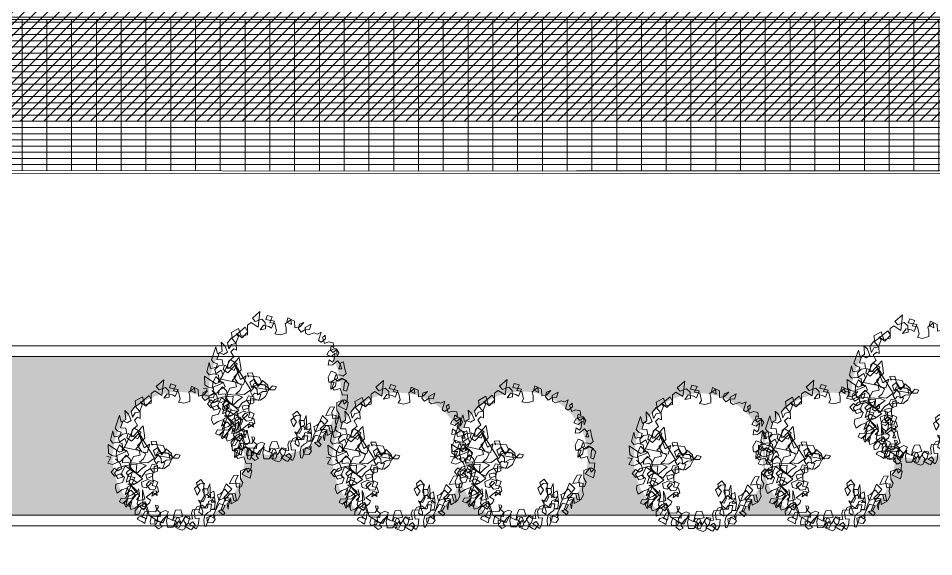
# Model space of a CAD drawing. Header units: millimetres. Extents: x 8265 to 78888, y 1905 to 34251.
# Drawn here: x 41515 to 43275, y 28647 to 29681 of the extents above; entities that cross this region are included whole.
import ezdxf

# ---------------------------------------------------------------- set-up
doc = ezdxf.new("R2010")
doc.units = ezdxf.units.MM
doc.linetypes.add('HIDDEN', pattern=[9.524999999999999, 6.35, -3.175])
for name, color, linetype, lineweight in [('440_SIMBOLI_001-AM_0', 31, 'Continuous', 0), ('443_GRIGLIE_AERAZIONE_001-AM_0', 6, 'Continuous', 0), ('454_PROIEZIONI_001-AM_0', 61, 'HIDDEN', 0), ('475_VERDE_001-AM_0', 96, 'Continuous', 0), ('478_PIANTUMAZIONI_001-AM_0', 92, 'Continuous', 0), ('490_CAMPITURE_001-AM_0', 9, 'Continuous', 0)]:
    doc.layers.add(name, color=color, linetype=linetype, lineweight=lineweight)
doc.styles.get("Standard").update_dxf_attribs({"font": 'isocp.shx'})

# ---------------------------------------------------------------- blocks, each defined once
blk = doc.blocks.new('LCSHDP12')
at = {"color": 0}
blk.add_lwpolyline([(0.2050722057878352, -0.4468747459223332), (0.1975145578521072, -0.4191817944680752), (0.2428604659014427, -0.421699333624922), (0.237822028494966, -0.3889713008956929), (0.2050722057878352, -0.3587608073233106), (0.1949953391488689, -0.3864537587775684), (0.2101106431943119, -0.3461731026552438), (0.2353028138787212, -0.3209976903578326), (0.2604949845631305, -0.3386204792621482), (0.2554565512436474, -0.3663134307164061), (0.2882063739507781, -0.3763835932663484), (0.3033216779962211, -0.3436555605371194), (0.2730910699053352, -0.313445066964737), (0.283167940631295, -0.2807170342355079), (0.320956196657909, -0.2781994921173835), (0.3486675860455566, -0.313445066964737), (0.3738597567299659, -0.3058924435716414), (0.3990519274143752, -0.2807170342355079), (0.3663021047072444, -0.2605767032130679), (0.3385907153195968, -0.23288375175881), (0.3562252380682781, -0.2177785049726188), (0.4040903607338584, -0.2001557190295809), (0.446917054166949, -0.2177785049726188), (0.446917054166949, -0.24295391727003), (0.4192056647793014, -0.24295391727003), (0.4040903607338584, -0.2026732581864276), (0.3889750607754089, -0.1749803067321697), (0.3587444526845229, -0.1649101441822274), (0.34362914863908, -0.2051908003045521), (0.3864558420721706, -0.2278486704838388), (0.3310330632968753, -0.23288375175881), (0.3008024592929828, -0.2026732581864276), (0.2781295032248183, -0.1875680143615142), (0.2730910699053352, -0.2303662126019633), (0.3083601113157043, -0.2555416219380968), (0.252937332540409, -0.2630942453311924), (0.2227067285365165, -0.24295391727003), (0.2101106431943119, -0.3084099856897659), (0.2630142032663688, -0.3084099856897659), (0.2882063739507781, -0.2933047389035747), (0.3083601113157043, -0.3184801482397082), (0.2856871552475398, -0.3537257260483394), (0.2403412471982043, -0.3436555605371194), (0.2075914244910735, -0.3058924435716414), (0.1874376871261474, -0.2731644108424124), (0.1546878644190166, -0.2958222810216991), (0.1420917790768119, -0.3310678558690526), (0.1975145578521072, -0.3486906418120905), (0.2075914244910735, -0.3637958885982817), (0.1698031684644596, -0.3889713008956929), (0.1496494310995334, -0.3688309728345306), (0.1194188230086475, -0.3411380184189949), (0.09674587102747648, -0.4015590055637596), (0.1446109936930568, -0.4015590055637596), (0.1773608204871811, -0.3889713008956929), (0.1849184684229091, -0.4191817944680752), (0.1798800351034259, -0.4443572038042087), (0.1269764750313689, -0.4720501552584666), (0.1420917790768119, -0.3814186775025973), (0.1244572604151241, -0.3637958885982817), (0.08163056698203348, -0.3889713008956929), (0.08666900030151665, -0.421699333624922), (0.1068227376664428, -0.4468747459223332), (0.09422665232423814, -0.4695326161016199), (0.03124622561321486, -0.4821203207696866), (0.06399604832034567, -0.4569449084722754), (0.04132309225218118, -0.4242168757430464), (0.01613092156777187, -0.4267344178611708), (0.01865013618401671, -0.4544273693154288), (0.00857326954505038, -0.474567697376591), (-0.08463776525685889, -0.4846378628878111), (-0.04684950923024491, -0.4544273693154288), (-0.07456089453089906, -0.4342870382929886), (-0.1098299359412682, -0.4544273693154288), (-0.127464454602956, -0.464497531865371), (-0.1148683692607514, -0.431769499136142), (-0.08463776525685889, -0.3990414634456352), (-0.05944559457244956, -0.4166642523499508), (-0.05944559457244956, -0.4468747459223332), (-0.009061249116637441, -0.4418396616860842), (-0.0216573344588421, -0.4091116289568552), (0.00857326954505038, -0.3889713008956929), (0.02368857359049337, -0.4141467102318264), (0.05643839629762417, -0.4267344178611708), (0.08163056698203348, -0.4091116289568552), (0.04384231095541952, -0.3864537587775684), (0.0665152629365905, -0.3637958885982817), (0.1017843043469596, -0.3663134307164061), (0.1244572604151241, -0.3713485119913773), (0.111861170985926, -0.3411380184189949), (0.1345341270540905, -0.3159626090828614), (0.1723223830807044, -0.3436555605371194), (0.2000337724683521, -0.3335853950258993), (0.1773608204871811, -0.2958222810216991), (0.2075914244910735, -0.2656117874493168), (0.2504181179241642, -0.2832345733923546), (0.2655334178826137, -0.2555416219380968), (0.2554565512436474, -0.2152609658157721), (0.4015711461176136, -0.2152609658157721), (0.3688213234104827, -0.1850504722433897), (0.3310330632968753, -0.162392602064103), (0.3159177633384258, -0.2127434236976476), (0.3159177633384258, -0.2404363751519056), (0.2882063739507781, -0.1926030956364853), (0.2403412471982043, -0.1649101441822274), (0.2050722057878352, -0.2807170342355079), (0.1924761204456306, -0.2832345733923546), (0.1698031684644596, -0.2404363751519056), (0.2126298578105567, -0.2253311283657144), (0.2252259431527614, -0.2152609658157721), (0.1849184684229091, -0.2001557190295809), (0.1496494310995334, -0.1800153909684186), (0.1496494310995334, -0.2152609658157721), (0.1773608204871811, -0.2832345733923546), (0.1294956937346073, -0.2832345733923546), (0.1017843043469596, -0.2454714593881545), (0.07659213366255033, -0.2656117874493168), (0.0992650856437213, -0.3637958885982817), (-0.04684950923024491, -0.361278349441435), (-0.03929185720752341, -0.3058924435716414), (0.00857326954505038, -0.3058924435716414), (0.003534836225567215, -0.3814186775025973), (0.0337654402294597, -0.3763835932663484), (0.04132309225218118, -0.3386204792621482), (-0.02921498648156359, -0.313445066964737), (-0.006542034500392607, -0.2807170342355079), (0.04636152557166435, -0.2781994921173835), (0.07659213366255033, -0.2907871967854502), (0.07659213366255033, -0.24295391727003), (0.07911134827879515, -0.2152609658157721), (0.1168996083924026, -0.2152609658157721), (0.1471302123962951, -0.2303662126019633), (0.1294956937346073, -0.1774978488502942), (0.08163056698203348, -0.1498048973960363), (-0.03173420518480192, -0.323515232475957), (0.04636152557166435, -0.24295391727003), (0.00857326954505038, -0.2177785049726188), (0.06903448163982882, -0.2102258815795232), (0.07911134827879515, -0.2454714593881545), (0.05139996297814101, -0.2882696576286035), (-0.0140996865231141, -0.2656117874493168), (-0.08463776525685889, -0.3109275278078903), (0.00857326954505038, -0.3411380184189949), (0.01613092156777187, -0.3537257260483394), (-0.02921498648156359, -0.3663134307164061), (-0.07204167991465422, -0.3461731026552438), (-0.09471463189582521, -0.3789011353844728), (-0.1224260212834729, -0.3688309728345306), (-0.1224260212834729, -0.3486906418120905), (-0.1627334960133252, -0.3688309728345306), (-0.142579758648399, -0.3965239242887885), (-0.1073107213250234, -0.3990414634456352), (-0.1400605440321542, -0.4242168757430464), (-0.1828872333782513, -0.4141467102318264), (-0.1627334960133252, -0.3713485119913773), (-0.2105986227658989, -0.3738660541095017), (-0.2231947081081036, -0.394006382170664), (-0.2131178414691373, -0.3486906418120905), (-0.2660214015411942, -0.3310678558690526), (-0.2861751389061204, -0.3587608073233106), (-0.2131178414691373, -0.394006382170664), (-0.1854064520814896, -0.4091116289568552), (-0.2156370560853821, -0.4292519570180175), (-0.2609829641347176, -0.3965239242887885), (-0.2206754894048653, -0.3587608073233106), (-0.2458676641762681, -0.323515232475957), (-0.306328872184053, -0.351208183930215), (-0.3315210469554559, -0.3361029371440238), (-0.3239633949327343, -0.2807170342355079), (-0.4247320817573651, -0.313445066964737), (-0.3617516509593483, -0.3411380184189949), (-0.3491555656171437, -0.313445066964737), (-0.3819053883242745, -0.2807170342355079), (-0.3718285216853082, -0.2505065406631256), (-0.3340402615717007, -0.2303662126019633), (-0.3113673095905297, -0.2605767032130679), (-0.3491555656171437, -0.25302408278125), (-0.3567132176398651, -0.2177785049726188), (-0.3541939989366268, -0.1951206377546098), (-0.4045783443924389, -0.1976381769114565), (-0.3919822590502343, -0.2555416219380968), (-0.4196936443508885, -0.2580591640562212), (-0.4247320817573651, -0.2228135892088677), (-0.3844246070275128, -0.2228135892088677), (-0.3919822590502343, -0.1875680143615142), (-0.351674784320382, -0.1573575207891318), (-0.3290018282522175, -0.1598750599459785), (-0.336559480274939, -0.124629485098625), (-0.3642708696625866, -0.09190145236939598), (-0.3970206923697175, -0.1070066991555872), (-0.4196936443508885, -0.124629485098625), (-0.4600011190807408, -0.1019716149193383), (-0.4322897296930931, -0.08434882897630039), (-0.4348089483963314, -0.1195944038236539), (-0.4625203377839791, -0.124629485098625), (-0.4625203377839791, -0.07427866346508036), (-0.4222128630541268, -0.05413833540391804), (-0.4423666004190529, -0.02644538394966013), (-0.4801548564456669, -0.0138576792815934), (-0.4574819044644959, -0.03651554649960242), (-0.4247320817573651, -0.02896292310650683), (-0.4121359964151605, -0.003787513770373365), (-0.4448858191222912, 0.01635281429078896), (-0.4524434670580192, 0.04152822658820016), (-0.4902317271716267, 0.03649314235195128), (-0.4524434670580192, 0.008800190897693367), (-0.4196936443508885, 0.02642297980200899), (-0.4171744297346436, 0.04908084998129576), (-0.4448858191222912, 0.0792913435536781), (-0.4474050337385361, 0.1019492107716871), (-0.4700779898067006, 0.1195719996760028), (-0.4096167777119221, 0.1271246230690983), (-0.4070975590086838, 0.1472649511302607), (-0.4398473817158146, 0.1648877400345763), (-0.4625203377839791, 0.1523000324052318), (-0.4499242524417744, 0.1472649511302607), (-0.4423666004190529, 0.1422298698552895), (-0.4096167777119221, 0.1724403634276719), (-0.4297705150768483, 0.1925806914888342), (-0.4373281670995698, 0.2227911850612165), (-0.4096167777119221, 0.2404139710042544), (-0.4121359964151605, 0.2202736429430921), (-0.3869438216437576, 0.2253087242180632), (-0.3768669550047913, 0.24796659439735), (-0.4070975590086838, 0.2630718411835412), (-0.3919822590502343, 0.2857297113628279), (-0.3617516509593483, 0.2857297113628279), (-0.4096167777119221, 0.2605543020266945), (-0.4020591256892006, 0.2429315131223789), (-0.374347736301553, 0.2202736429430921), (-0.3466363469139053, 0.2177561008249677), (-0.3491555656171437, 0.2504841365154745), (-0.3793861696210362, 0.2630718411835412), (-0.3315210469554559, 0.2756595458516079), (-0.3164057429100128, 0.2731420066947612), (-0.321444176229496, 0.2454490552405033), (-0.2861751389061204, 0.2555192177904456), (-0.3012904388645699, 0.2806946300878568), (-0.3390786989781773, 0.3008349581490191), (-0.3290018282522175, 0.3209752862101815), (-0.3012904388645699, 0.3486682376644394), (-0.2937327868418484, 0.3310454517214015), (-0.336559480274939, 0.3260103674851526), (-0.3491555656171437, 0.3385980751144971), (-0.3164057429100128, 0.3612559452937839), (-0.2861751389061204, 0.3889488967480417), (-0.2609829641347176, 0.376361192079975), (-0.2609829641347176, 0.3612559452937839), (-0.2483868787925129, 0.328527909603277), (-0.2206754894048653, 0.3310454517214015), (-0.2156370560853821, 0.3612559452937839), (-0.2408292267697914, 0.376361192079975), (-0.2408292267697914, 0.4040541435342329), (-0.2307523601308251, 0.4342646371066153), (-0.1778488000587681, 0.4392997183815864), (-0.1778488000587681, 0.4191593903204241), (-0.2257139268113419, 0.4040541435342329), (-0.2433484454730298, 0.4090892248092041), (-0.2458676641762681, 0.3738436499618505), (-0.2131178414691373, 0.3486682376644394), (-0.1778488000587681, 0.3587384031756594), (-0.1476181919678822, 0.3385980751144971), (-0.1929641041042111, 0.3209752862101815), (-0.2105986227658989, 0.3310454517214015), (-0.2332715788340634, 0.3511857797825638), (-0.2609829641347176, 0.3234928283283059), (-0.2584637495184727, 0.2907647926377991), (-0.2131178414691373, 0.2882472534809524), (-0.1828872333782513, 0.3058700394239903), (-0.1980025374236943, 0.3385980751144971), (-0.1602142813970803, 0.3411156142713438), (-0.1501374106711205, 0.3612559452937839), (-0.1778488000587681, 0.3939839780230129), (-0.142579758648399, 0.4267120137135197), (-0.1602142813970803, 0.4569225043246243), (-0.119906806667228, 0.4720277511108155), (-0.09219541727958037, 0.4619575885608732), (-0.1148683692607514, 0.4418172575384331), (-0.06448402789193274, 0.4292295528703664), (-0.06448402789193274, 0.4695102119539687), (-0.06448402789193274, 0.4921680821332555), (-0.1148683692607514, 0.4820979166220355), (-0.119906806667228, 0.4518874230496531), (-0.09975306930230186, 0.4292295528703664), (-0.08211854655362055, 0.4116067669273285), (-0.03425342388804025, 0.4342646371066153), (-0.01661890113935894, 0.4594400464427487), (0.01361170286453354, 0.4619575885608732), (0.02872700690997653, 0.4342646371066153), (-0.006542034500392607, 0.4090892248092041), (-0.04936872384648974, 0.4090892248092041), (-0.03425342388804025, 0.3839138125117929), (0.001015617522328886, 0.3813962733549461), (0.02872700690997653, 0.3813962733549461), (0.00605405084181205, 0.4166418482022997), (-0.001503597093915949, 0.4443347996565576), (0.04384231095541952, 0.4594400464427487), (0.0665152629365905, 0.4770628353470643), (0.104303523050198, 0.4770628353470643), (0.1168996083924026, 0.4544049651677776), (0.08414978568527182, 0.4292295528703664), (0.09170743362099981, 0.399019059297984), (0.1269764750313689, 0.3839138125117929), (0.1420917790768119, 0.4065716826910796), (0.1194188230086475, 0.4292295528703664), (0.1622455164417381, 0.4342646371066153), (0.1874376871261474, 0.4443347996565576), (0.1622455164417381, 0.4241944715953953), (0.111861170985926, 0.4267120137135197), (0.1471302123962951, 0.446852341774682), (0.111861170985926, 0.4720277511108155), (0.07155370034306716, 0.4418172575384331), (0.08918821900475499, 0.4116067669273285), (0.1345341270540905, 0.399019059297984), (0.2075914244910735, 0.4015366014161085), (0.2176682911300399, 0.4342646371066153), (0.237822028494966, 0.4292295528703664), (0.2252259431527614, 0.3889488967480417), (0.2101106431943119, 0.4116067669273285), (0.1723223830807044, 0.4141243060841752), (0.1773608204871811, 0.3738436499618505), (0.2655334178826137, 0.3688085686868794), (0.2856871552475398, 0.3939839780230129), (0.3133985446351875, 0.3889488967480417), (0.3259946299773921, 0.3537033219006883), (0.2982832405897445, 0.3360805329963726), (0.2806487219280567, 0.3587384031756594), (0.283167940631295, 0.3864313546299173), (0.2579757658598922, 0.3788787312368217), (0.283167940631295, 0.3486682376644394), (0.305840892612466, 0.3537033219006883), (0.3562252380682781, 0.3562208610575349), (0.3587444526845229, 0.3461506985075927), (0.3234754112741538, 0.3260103674851526), (0.2882063739507781, 0.3184577470533347), (0.2655334178826137, 0.328527909603277), (0.2478988992209258, 0.3411156142713438), (0.2025529911715904, 0.328527909603277), (0.2151490765137951, 0.3008349581490191), (0.2453796805176875, 0.2983174160308947), (0.237822028494966, 0.3134226628170859), (0.1949953391488689, 0.3008349581490191), (0.1748416017839428, 0.3184577470533347), (0.1798800351034259, 0.3436331563894682), (0.1924761204456306, 0.3209752862101815), (0.1446109936930568, 0.3234928283283059), (0.1168996083924026, 0.3058700394239903), (0.1395725603735736, 0.2882472534809524), (0.1748416017839428, 0.2882472534809524), (0.1647647310579829, 0.3008349581490191), (0.1572070831222549, 0.2756595458516079), (0.1672839497612212, 0.2630718411835412), (0.2227067285365165, 0.2555192177904456), (0.252937332540409, 0.2756595458516079), (0.2730910699053352, 0.295799876874048), (0.2932448072702613, 0.3033525002671436), (0.2882063739507781, 0.2731420066947612), (0.2579757658598922, 0.2655893833016656), (0.2428604659014427, 0.3008349581490191), (0.2353028138787212, 0.2731420066947612), (0.2604949845631305, 0.2454490552405033), (0.2957640259734997, 0.2429315131223789), (0.336071500703352, 0.2681069224585123), (0.3234754112741538, 0.2907647926377991), (0.3688213234104827, 0.3058700394239903), (0.3965327087111369, 0.3033525002671436), (0.3889750607754089, 0.2681069224585123), (0.3889750607754089, 0.24796659439735), (0.3637828860040061, 0.2630718411835412), (0.3763789754332043, 0.2857297113628279), (0.416686446076063, 0.2781770879697323), (0.416686446076063, 0.2655893833016656), (0.4141672314598182, 0.2404139710042544), (0.416686446076063, 0.2278262663361877), (0.3839366233689323, 0.2378964318474077), (0.3411099340228351, 0.2303438084543121), (0.3486675860455566, 0.2026508570000542), (0.3738597567299659, 0.1976157727638053), (0.3889750607754089, 0.2127210195499965), (0.3940134940948921, 0.2253087242180632), (0.4292825355052612, 0.2328613476111588), (0.4443978354637107, 0.2202736429430921), (0.446917054166949, 0.1925806914888342), (0.446917054166949, 0.1749579025845186), (0.3965327087111369, 0.1724403634276719), (0.4116480127565799, 0.1950982336069586), (0.4368401834409892, 0.1950982336069586), (0.4418786208474659, 0.1699228213095474), (0.4443978354637107, 0.1573351166414807), (0.3864558420721706, 0.1523000324052318), (0.3663021047072444, 0.177475444702643), (0.3587444526845229, 0.187545610213863), (0.3234754112741538, 0.1548175745233563), (0.3411099340228351, 0.1246070809509739), (0.3763789754332043, 0.1271246230690983), (0.4066095794370967, 0.1346772464621939), (0.409128798140335, 0.167405279191423), (0.4519554874864322, 0.1548175745233563), (0.4670707915318752, 0.1220895417941272), (0.431801750121506, 0.09943167161484043), (0.3914942753916537, 0.09187904822174484), (0.4292825355052612, 0.07425625931742921), (0.46959000614812, 0.06670363592433363), (0.4796668768740798, 0.0893615061036204), (0.5023398329422443, 0.07173872016058253), (0.4947821809195228, 0.04404576574504687), (0.4595131395091537, 0.02642297980200899), (0.4595131395091537, 0.04656330786317131), (0.4544747061896705, 0.0818088827105248), (0.3713405380267276, 0.0868439669467737), (0.3713405380267276, 0.06166855464936249), (0.3965327087111369, 0.04152822658820016), (0.4343209688247444, 0.03397560319510458), (0.4544747061896705, 0.04404576574504687), (0.4771476581708415, 0.04656330786317131), (0.4973013955357676, 0.01131773301581781), (0.4821860955773182, 0.001247567504597779), (0.446917054166949, -0.003787513770373365), (0.4292825355052612, 0.02642297980200899), (0.4242440980987846, 0.04908084998129576), (0.3990519274143752, 0.03901068447007572), (0.3889750607754089, 0.006282651740846667), (0.3663021047072444, -0.01134013716346895), (0.3612636713877613, 0.003765109622722223), (0.3688213234104827, 0.01131773301581781), (0.4066095794370967, 0.006282651740846667), (0.4343209688247444, -0.05917341667888919), (0.4771476581708415, -0.05917341667888919), (0.4746284435545967, -0.03399800734275572), (0.5073782662617274, -0.02644538394966013), (0.5048590475584891, -0.04910325412894689), (0.5023398329422443, -0.08434882897630039), (0.4872245288968013, -0.08183128685817595), (0.4721092248513584, -0.06420850091513808), (0.4746284435545967, -0.02896292310650683), (0.431801750121506, -0.04155063073585131), (0.4116480127565799, -0.06169095879701363), (0.4267633168020229, -0.08686636813314709), (0.4645515728286368, -0.08938391025127154), (0.4821860955773182, -0.1095242383124339), (0.4569939208059153, -0.1221119459417783), (0.4192056647793014, -0.1095242383124339), (0.4267633168020229, -0.07176112430823366), (0.3889750607754089, -0.06672604007198478), (0.3763789754332043, -0.08686636813314709), (0.3940134940948921, -0.1070066991555872), (0.4418786208474659, -0.1271470272167495), (0.462032358212392, -0.1498048973960363), (0.4292825355052612, -0.1774978488502942), (0.4116480127565799, -0.1674276833390741), (0.446917054166949, -0.162392602064103), (0.446917054166949, -0.1774978488502942), (0.4443978354637107, -0.1926030956364853), (0.4141672314598182, -0.2001557190295809), (0.4393594021442275, -0.2102258815795232), (0.462032358212392, -0.1875680143615142), (0.3537060193650398, -0.1573575207891318), (0.34362914863908, -0.1397347318848162), (0.3133985446351875, -0.162392602064103), (0.3562252380682781, -0.1346996506098451), (0.3839366233689323, -0.1447698131597873), (0.3839366233689323, -0.124629485098625), (0.3587444526845229, -0.09441899152624268), (0.3285138486806304, -0.1170768617055294), (0.3083601113157043, -0.1346996506098451), (0.4116480127565799, -0.08434882897630039), (0.3990519274143752, -0.06924358219010922), (0.3688213234104827, -0.05413833540391804), (0.3486675860455566, -0.05665587752204249), (0.34362914863908, -0.09190145236939598), (0.2957640259734997, -0.06672604007198478), (0.3033216779962211, -0.02896292310650683), (0.2781295032248183, -0.04406816989269801), (0.2856871552475398, -0.06672604007198478), (0.320956196657909, -0.05917341667888919), (0.2730910699053352, -0.03148046522463128), (0.2478988992209258, -0.0516207932857936), (0.2554565512436474, -0.08686636813314709), (0.2176682911300399, -0.09190145236939598), (0.2176682911300399, -0.06169095879701363), (0.268052636585852, -0.05917341667888919), (0.2856871552475398, -0.08938391025127154), (0.268052636585852, -0.1271470272167495), (0.2403412471982043, -0.1195944038236539), (0.2403412471982043, -0.09945407576249157), (0.2856871552475398, -0.1170768617055294), (0.290725588567023, -0.1447698131597873), (0.2655334178826137, -0.162392602064103), (0.230264380559238, -0.1321821084917206), (0.2277451618559997, -0.09441899152624268), (0.1823992538066642, -0.1195944038236539), (0.1874376871261474, -0.1346996506098451), (0.2050722057878352, -0.1573575207891318), (0.2277451618559997, -0.1397347318848162), (0.1975145578521072, -0.1120417804305583), (0.1723223830807044, -0.1170768617055294), (0.1546878644190166, -0.1472873552779118), (0.1244572604151241, -0.1472873552779118), (0.1168996083924026, -0.1120417804305583), (0.1521686457157783, -0.09441899152624268), (0.1698031684644596, -0.1120417804305583), (0.1320149083508521, -0.1296645693348739), (0.1244572604151241, -0.09441899152624268), (0.1244572604151241, -0.07176112430823366), (0.08163056698203348, -0.07427866346508036), (0.09170743362099981, -0.1170768617055294), (0.111861170985926, -0.1221119459417783), (0.09422665232423814, -0.1472873552779118), (0.05139996297814101, -0.1372171927279695), (0.06399604832034567, -0.1095242383124339), (0.09170743362099981, -0.09441899152624268), (0.05895761091386901, -0.07176112430823366), (0.04636152557166435, -0.04910325412894689), (0.01109248824828871, -0.07679620558320481), (0.0337654402294597, -0.1472873552779118), (0.0665152629365905, -0.1498048973960363), (0.03628465893269802, -0.1774978488502942), (0.00605405084181205, -0.1598750599459785), (0.02872700690997653, -0.1271470272167495), (0.03628465893269802, -0.1195944038236539), (0.00605405084181205, -0.1019716149193383), (-0.0216573344588421, -0.1321821084917206), (0.001015617522328886, -0.2001557190295809), (0.00857326954505038, -0.2026732581864276), (-0.01158046781987577, -0.2177785049726188), (-0.02669577186531876, -0.1875680143615142), (0.01865013618401671, -0.1523224365528829), (0.04132309225218118, -0.1145593225486827), (-0.009061249116637441, -0.1044891570374627), (0.00605405084181205, -0.05917341667888919), (0.03124622561321486, -0.04155063073585131), (0.06147682961710733, -0.1548399786710074), (0.02872700690997653, -0.1195944038236539), (0.01361170286453354, -0.07679620558320481), (0.0262077882067382, -0.02896292310650683), (0.01361170286453354, -0.003787513770373365), (-0.009061249116637441, -0.001269971652248922), (-0.004022815797154277, -0.02896292310650683), (0.03628465893269802, -0.04155063073585131), (0.08163056698203348, -0.04155063073585131), (0.1168996083924026, -0.06169095879701363), (0.1345341270540905, -0.1044891570374627), (0.1622455164417381, -0.1498048973960363), (0.1874376871261474, -0.1674276833390741), (0.2277451618559997, -0.1749803067321697), (0.2252259431527614, -0.2479889985450011), (0.2982832405897445, -0.2379188359950589), (0.3259946299773921, -0.1976381769114565), (0.3511868006618014, -0.1397347318848162), (0.409128798140335, -0.1271470272167495), (0.4217248834825397, -0.1044891570374627), (0.3839366233689323, -0.08434882897630039), (0.4040903607338584, -0.05665587752204249), (0.4267633168020229, -0.03651554649960242), (0.446917054166949, -0.02141030267468898), (0.4544747061896705, 0.04656330786317131), (0.4519554874864322, 0.08432642482864926), (0.409128798140335, 0.08432642482864926), (0.4116480127565799, 0.1170544575578783), (0.4116480127565799, 0.1371947885803184), (0.3839366233689323, 0.1371947885803184), (0.3763789754332043, 0.1623701979164518), (0.4040903607338584, 0.1950982336069586), (0.3511868006618014, 0.2026508570000542), (0.3562252380682781, 0.2353788897292833), (0.3461483673423183, 0.2530016786335989), (0.3133985446351875, 0.2303438084543121), (0.2882063739507781, 0.2278262663361877), (0.268052636585852, 0.2681069224585123), (0.2327835951754829, 0.2630718411835412), (0.2151490765137951, 0.2378964318474077), (0.2126298578105567, 0.2706244645766367), (0.1748416017839428, 0.2706244645766367), (0.1496494310995334, 0.2404139710042544), (0.1345341270540905, 0.2328613476111588), (0.1194188230086475, 0.2630718411835412), (0.1471302123962951, 0.2781770879697323), (0.1698031684644596, 0.2580367599085701), (0.1093419563696811, 0.2278262663361877), (0.09674587102747648, 0.2278262663361877), (0.111861170985926, 0.2001333148819298), (0.1546878644190166, 0.1799929868207674), (0.1874376871261474, 0.2152385616681209), (0.1496494310995334, 0.2202736429430921), (0.1345341270540905, 0.1925806914888342), (0.1143803896891643, 0.177475444702643), (0.08163056698203348, 0.1925806914888342), (0.1017843043469596, 0.2278262663361877), (0.1320149083508521, 0.2353788897292833), (0.1194188230086475, 0.2630718411835412), (0.08414978568527182, 0.2605543020266945), (0.1168996083924026, 0.2781770879697323), (0.1698031684644596, 0.3058700394239903), (0.1496494310995334, 0.3260103674851526), (0.1823992538066642, 0.3461506985075927), (0.2227067285365165, 0.3587384031756594), (0.237822028494966, 0.3360805329963726), (0.2252259431527614, 0.3688085686868794), (0.1823992538066642, 0.3637734844506305), (0.03628465893269802, 0.3612559452937839), (0.05391917759438584, 0.4090892248092041), (0.08666900030151665, 0.399019059297984), (0.074072914959312, 0.3688085686868794), (0.1143803896891643, 0.3537033219006883), (0.1294956937346073, 0.3385980751144971), (0.1572070831222549, 0.3612559452937839), (0.1269764750313689, 0.3914664359048884), (0.1143803896891643, 0.4191593903204241)], dxfattribs=at)
at = {"color": 0, "flags": 1}
for tag, p in [('ITEM', (0.08903579296781051, 0.01158904388116774)), ('SIZE', (0.08372168932357323, -0.03637680957981895))]:
    blk.add_attdef(tag, p, '', height=0.02, dxfattribs=at)

msp = doc.modelspace()

# ---------------------------------------------------------------- hatches: boundary and pattern name
at = {"layer": '443_GRIGLIE_AERAZIONE_001-AM_0'}
h = msp.add_hatch(dxfattribs=at)
h.set_pattern_fill('GRATE', color=253, scale=15, style=0)
h.set_pattern_definition([(0, (35474.3341594648, 18374.99405935007), (0, 11.90625), []), (90, (35474.3341594648, 18374.99405935007), (-47.625, 2.916190190469635e-15), [])])
h.paths.add_polyline_path([(43997.31408848211, 29678.99712239394), (43997.33074474536, 29387.97076158603), (39817.17330848307, 29388.93167680495), (39817.1744864466, 29678.99255305404)])
at = {"layer": '475_VERDE_001-AM_0'}
h = msp.add_hatch(dxfattribs=at)
h.set_pattern_fill('AR-SAND', color=256, scale=0.5, style=0)
h.set_pattern_definition([(37.50000000000001, (-143333.7724644827, -11686.16581817965), (-0.8000156479920228, 24.47066186646712), [0, -19.304, 0, -21.59, 0, -20.6375]), (7.499999999999999, (-143333.7724644827, -11686.16581817965), (22.47616415690013, 35.84125502841771), [0, -10.414, 0, -17.399, 0, -6.6675]), (327.5, (-143349.3934644827, -11686.16581817965), (39.5496185120729, 0.07185923392728455), [0, -6.35, 0, -22.86, 0, -29.845]), (317.5, (-143349.3934644827, -11686.16581817965), (38.17782262361486, 11.14646616286081), [0, -3.175, 0, -14.986, 0, -17.145])])
edge = h.paths.add_edge_path()
edge.add_arc((44548.51918888503, 28973.20586474617), 126.6716990647589, 197.3091898486225, 236.8061257028357)
edge.add_arc((44358.23462839078, 28829.51571422908), 126.671699064759, 17.3091898486199, 56.80612570283342)
edge = h.paths.add_edge_path()
edge.add_arc((45010.9854086382, 28832.91257119072), 126.671699064759, 190.5242183113582, 237.3703759961736)
edge.add_line((44942.68323154347, 28726.23299513198), (44829.0508059675, 28726.23351605725))
edge.add_arc((44762.0607331531, 28833.74188544436), 126.6716990647581, 301.9276508185376, 349.0940113339704)
edge = h.paths.add_edge_path()
edge.add_arc((44762.0607331531, 28833.74188544436), 126.671699064759, 349.0940113339714, 370.5242183113598)
edge.add_arc((45010.9854086382, 28832.91257119072), 126.6716990647591, 169.0940113339703, 190.5242183113587)
edge = h.paths.add_edge_path()
edge.add_arc((45185.7410347589, 28968.55114427105), 126.671699064759, 150.142271802536, 188.6491613867415)
edge.add_arc((45010.9854086382, 28832.91257119072), 126.6716990647599, 66.98530782572843, 169.0940113339689)
edge.add_arc((44762.0607331531, 28833.74188544436), 126.6716990647592, 10.52421831135737, 238.0718238592321)
edge.add_line((44695.06967464001, 28726.23413026712), (44431.57549879762, 28726.23533820381))
edge.add_arc((44358.23462839078, 28829.51571422908), 126.6716990647618, 305.3791050864709, 377.3091898486204)
edge.add_arc((44548.51918888503, 28973.20586474617), 126.6716990647588, 236.806125702833, 387.4582204125974)
edge.add_line((44660.92097909065, 29031.61439924691), (45075.88319381978, 29031.61439924691))
edge = h.paths.add_edge_path()
edge.add_arc((45419.98793324465, 28832.91257119072), 126.671699064759, 302.6275257869075, 597.3719488908628)
edge.add_line((45351.68868476376, 28726.23112012776), (45079.28660762744, 28726.23236890094))
edge.add_arc((45010.9854086382, 28832.91257119072), 126.6716990647591, 302.6290986815959, 368.6491613867415)
edge.add_arc((45185.7410347589, 28968.55114427105), 126.6716990647586, 246.9853078257281, 389.857728197464)
edge.add_line((45295.59887569801, 29031.61439924691), (45809.40208430003, 29031.61439924691))
edge.add_line((45809.40208430003, 29031.61439924691), (45809.40208430003, 28726.22902183164))
edge.add_line((45809.40208430003, 28726.22902183164), (45488.28620360285, 28726.23049392358))
edge = h.paths.add_edge_path()
edge.add_arc((43073.32049785242, 28835.48959478568), 126.671699064759, 300.4069249068687, 363.2658835323937)
edge.add_arc((43243.69601805087, 28961.52383182667), 126.6716990647592, 249.71802713639, 393.5953948653793)
edge.add_line((43349.2092006522, 29031.61439924691), (43589.5366340952, 29031.61439924691))
edge.add_arc((43695.35417578396, 28961.98418156163), 126.6716990647593, 146.6542238806145, 393.3457761193856)
edge.add_line((43801.17171747273, 29031.61439924691), (44436.11739867941, 29031.61439924691))
edge.add_arc((44548.51918888503, 28973.20586474617), 126.6716990647573, 152.5417795874012, 197.3091898486194)
edge.add_arc((44358.23462839078, 28829.51571422908), 126.6716990647587, 56.80612570283412, 234.6203695912992)
edge.add_line((44284.8928110503, 28726.23601064145), (43987.08478064412, 28726.23737588318))
edge.add_arc((43914.16069147831, 28829.81245282396), 126.6716990647584, 305.1482214096361, 594.8512532681339)
edge.add_line((43841.23565267685, 28726.23804449953), (43526.20937570654, 28726.23948867489))
edge.add_arc((43469.33433708312, 28839.42495296045), 126.6716990647598, 296.679262500939, 603.3202121768314)
edge.add_line((43412.45826070956, 28726.24001014427), (43137.4338590234, 28726.24127093898))
edge = h.paths.add_edge_path()
edge.add_arc((42825.13555865653, 28834.14877351102), 126.6716990647591, 301.5856009276159, 348.7316468673556)
edge.add_arc((43073.32049785242, 28835.48959478568), 126.6716990647594, 191.8874289956998, 239.592549770901)
edge.add_line((43009.20613502968, 28726.24185877349), (42891.48262766417, 28726.24239845352))
edge = h.paths.add_edge_path()
edge.add_arc((43073.32049785242, 28835.48959478568), 126.671699064759, 168.7316468673538, 191.887428995699)
edge.add_arc((42825.13555865653, 28834.14877351102), 126.6716990647581, 348.7316468673514, 371.8874289956965)
edge = h.paths.add_edge_path()
edge.add_line((42310.55946486816, 28726.24506158032), (42422.59168863533, 28726.24454799085))
edge.add_arc((42483.37652595349, 28837.37925407387), 126.6716990647584, 200.9385120736011, 241.32366088051282, ccw=False)
edge.add_arc((42245.95260913671, 28835.20227123828), 126.671699064759, 300.6660852211458, 340.1121692127219, ccw=False)
edge = h.paths.add_edge_path()
edge.add_arc((41823.41263947212, 28836.60991959833), 126.671699064759, 299.3955990017542, 369.0071061253522)
edge.add_arc((42008.52869231992, 28967.99822420895), 126.6716990647587, 241.7242486986654, 390.1465197650733)
edge.add_line((42118.06727738241, 29031.61439924691), (43138.18283544953, 29031.61439924691))
edge.add_arc((43243.69601805087, 28961.52383182667), 126.6716990647613, 146.4046051346205, 183.2658835323936)
edge.add_arc((43073.32049785242, 28835.48959478568), 126.6716990647606, 69.71802713639028, 168.7316468673533)
edge.add_arc((42825.13555865653, 28834.14877351102), 126.6716990647584, 11.88742899570075, 238.4138737501538)
edge.add_line((42758.787500301, 28726.24300676796), (42544.16034431914, 28726.24399068351))
edge.add_arc((42483.37652595349, 28837.37925407387), 126.6716990647593, 298.6758137972585, 520.112169212721)
edge.add_arc((42245.95260913671, 28835.20227123828), 126.6716990647584, 20.93851207360186, 239.333389456623)
edge.add_line((42181.34475442262, 28726.24565393948), (41885.58777501737, 28726.24700977858))
edge = h.paths.add_edge_path()
edge.add_arc((40576.98538936365, 28969.41818455417), 126.671699064759, 150.593457002824, 389.4065429971753)
edge.add_line((40687.33642117508, 29031.61439924691), (40970.83838509267, 29031.61439924691))
edge.add_arc((41083.13604471338, 28973.00591020597), 126.6716990647592, 152.4398073909121, 387.5601926090879)
edge.add_line((41195.4337043341, 29031.61439924691), (41898.99010725744, 29031.61439924691))
edge.add_arc((42008.52869231992, 28967.99822420895), 126.6716990647586, 149.8534802349258, 189.0071061253514)
edge.add_arc((41823.41263947212, 28836.60991959833), 126.6716990647593, 61.72424869866542, 240.6038756760156)
edge.add_line((41761.23649205582, 28726.24757984233), (41387.64764250658, 28726.24929248617))
edge.add_arc((41309.28854820805, 28825.77603102747), 126.6716990647591, 308.213960189867, 591.785514487902)
edge.add_line((41230.92854139172, 28726.25001093375), (40884.91959583063, 28726.251597143))
edge.add_arc((40806.72753771727, 28825.90961935872), 126.6716990647596, 308.1178638202819, 591.8816108574873)
edge.add_line((40728.5345658824, 28726.25231405909), (40347.7594128538, 28726.25405964711))
edge.add_line((40347.7594128538, 28726.2540596471), (40347.7594128538, 29031.61439924691))
edge.add_line((40347.7594128538, 29031.61439924691), (40466.63435755223, 29031.61439924691))
at = {"layer": '490_CAMPITURE_001-AM_0'}
h = msp.add_hatch(dxfattribs=at)
h.set_pattern_fill('ANSI31', color=256, scale=5, style=0)
h.set_pattern_definition([(45, (40217.23347368391, 29483.98695227935), (-11.22532015133644, 11.22532015133644), [])])
h.paths.add_polyline_path([(43997.23347368041, 30893.98695227836), (43907.23347368326, 30893.98695227912), (43907.23347368326, 31073.98695227912), (40307.23347368327, 31073.98695227912), (40307.23347368327, 30893.98695227912), (40217.23347368391, 30893.98695227836), (40217.23347368391, 29663.98695227836), (40307.23347368391, 29663.98695227836), (40307.23347368001, 29483.98695227935), (43907.23347368, 29483.98695227935), (43907.23347368, 29663.98695227935), (43997.23347368041, 29663.98695227836)])

# ---------------------------------------------------------------- linework, layer by layer
at = {"layer": '440_SIMBOLI_001-AM_0', "linetype": 'Continuous'}
for p, q in [((45829.4020843, 29051.61439924691), (40327.7594128538, 29051.61439924691)), ((45809.4020843, 29031.61439924691), (40347.7594128538, 29031.61439924691)), ((40347.7594128538, 28726.2540596471), (45809.4020843, 28726.22902183164)), ((40327.75941285383, 28706.25415133293), (45829.4020843, 28706.22893014541))]:
    msp.add_line(p, q, dxfattribs=at)
at = {"layer": '443_GRIGLIE_AERAZIONE_001-AM_0'}
for points in [[(44002.31380186936, 29683.99712239394), (44002.33103137615, 29382.9707500516), (39812.17328761725, 29383.93168833869), (39812.17450729296, 29683.99255305404)], [(43997.31408848211, 29678.99712239394), (43997.33074474536, 29387.97076158603), (39817.17330848307, 29388.93167680495), (39817.1744864466, 29678.99255305404)]]:
    msp.add_lwpolyline(points, close=True, dxfattribs=at)
at = {"layer": '454_PROIEZIONI_001-AM_0'}
msp.add_lwpolyline([(40307.23347368327, 31073.98695227912), (43907.23347368326, 31073.98695227912), (43907.23347368326, 31073.98695227912), (43907.23347368326, 31073.98695227912), (43907.23347368326, 31073.98695227912), (43907.23347368326, 31073.98695227912), (43907.23347368326, 30893.98695227912), (43997.23347368041, 30893.98695227836), (43997.23347368041, 29663.98695227836), (43907.23347368, 29663.98695227935), (43907.23347368, 29483.98695227935), (40307.23347368001, 29483.98695227935), (40307.23347368391, 29663.98695227836), (40217.23347368391, 29663.98695227836), (40217.23347368391, 30893.98695227836), (40307.23347368327, 30893.98695227912), (40307.23347368327, 31073.98695227912), (40307.23347368327, 31073.98695227912), (40307.23347368327, 31073.98695227912), (40307.23347368327, 31073.98695227912)], close=True, dxfattribs=at)

# ---------------------------------------------------------------- block references
at = {"layer": '478_PIANTUMAZIONI_001-AM_0', "xscale": 285.466434940394, "yscale": 285.466434940394, "zscale": 1.019522981930017, "rotation": 245.4062266445237}
for p in [(42010.97522264656, 28970.64736976804), (43246.1425483775, 28964.17297738576), (41825.85916979875, 28839.25906515742), (42248.39913946334, 28837.85141679737), (42485.82305628013, 28840.02839963296), (42827.58208898316, 28836.79791907011), (43075.76702817906, 28838.13874034477)]:
    msp.add_blockref('LCSHDP12', p, dxfattribs=at)

doc.saveas('drawing.dxf')
